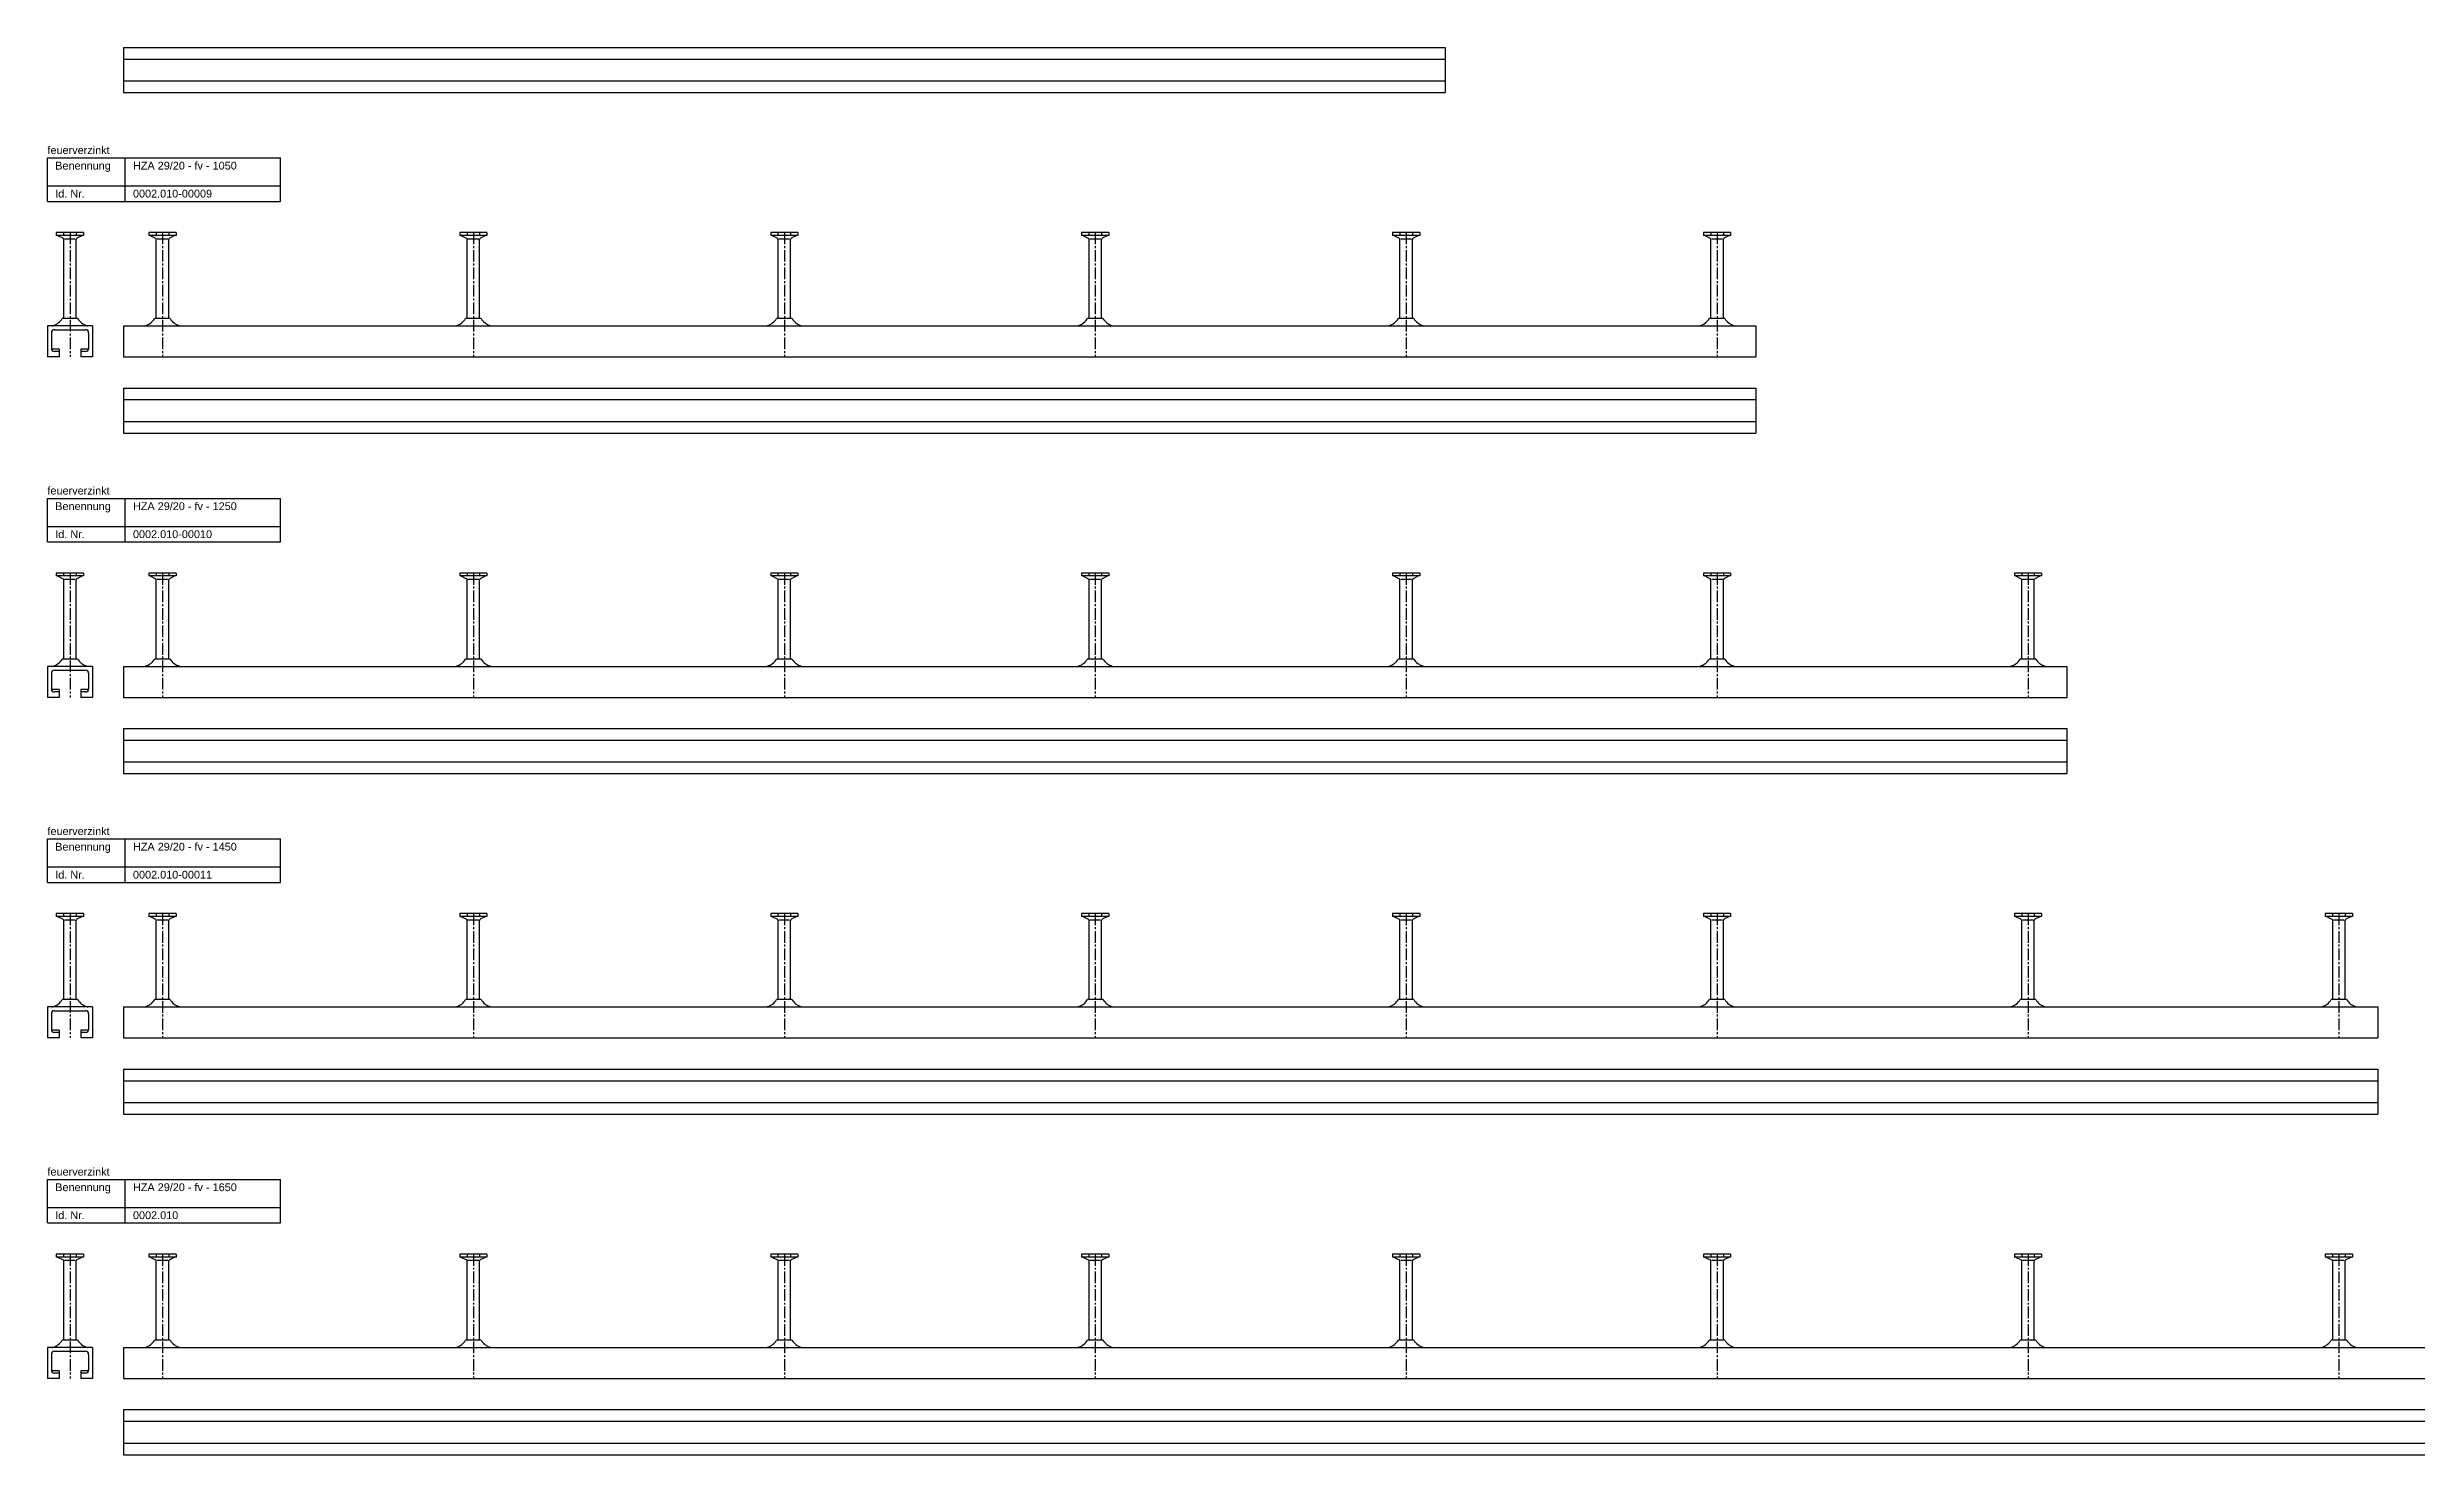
# Model space of a CAD drawing. Header units: millimetres. Extents: x -218 to 5901, y -4888 to 2743.
# Drawn here: x -218 to 1306, y -70 to 835 of the extents above; entities that cross this region are included whole.
import ezdxf

# ---------------------------------------------------------------- set-up
doc = ezdxf.new("R2010")
doc.units = ezdxf.units.MM
doc.header["$LTSCALE"] = 10
doc.linetypes.add('MITTE2', pattern=[1.125, 0.75, -0.125, 0.125, -0.125])
doc.layers.add('HALFEN', color=2, linetype='CONTINUOUS')
doc.styles.add('ARIAL50', font='arial.ttf', dxfattribs={"height": 5})

msp = doc.modelspace()

# ---------------------------------------------------------------- linework, layer by layer
at = {"layer": 'HALFEN'}
for p, q in [((-168.7, 835.2), (681.3, 835.2)), ((-168.7, 835.2), (-168.7, 806.2)), ((-168.7, 827.7), (681.3, 827.7)), ((681.3, 835.2), (681.3, 806.2)), ((-168.7, 813.7), (681.3, 813.7)), ((-168.7, 806.2), (681.3, 806.2)), ((-217.7, 764.2), (-67.7, 764.2)), ((-217.7, 736.2), (-217.7, 764.2)), ((-167.7, 736.2), (-167.7, 764.2)), ((-67.7, 736.2), (-67.7, 764.2)), ((-217.7, 746.2), (-67.7, 746.2)), ((-217.7, 736.2), (-67.7, 736.2)), ((-194.5, 716.2), (-212, 716.2)), ((-212, 716.2), (-212, 714.3)), ((-194.5, 714.3), (-212, 714.3)), ((-211.2, 714.3), (-207.7, 712.5)), ((-207.3, 716.2), (-207.3, 714.6)), ((-207.2, 660.9), (-207.2, 711.8)), ((-206.7, 712.2), (-199.8, 712.2)), ((-199.2, 716.2), (-199.2, 714.6)), ((-199.2, 660.9), (-199.2, 711.8)), ((-195.2, 714.3), (-198.8, 712.5)), ((-194.5, 716.2), (-194.5, 714.3)), ((-135, 716.2), (-152.5, 716.2)), ((-152.5, 716.2), (-152.5, 714.3)), ((-135, 714.3), (-152.5, 714.3)), ((-151.7, 714.3), (-148.2, 712.5)), ((-147.8, 716.2), (-147.8, 714.6)), ((-147.7, 660.9), (-147.7, 711.8)), ((-147.2, 712.2), (-140.3, 712.2)), ((-139.7, 716.2), (-139.7, 714.6)), ((-139.7, 660.9), (-139.7, 711.8)), ((-135.7, 714.3), (-139.3, 712.5)), ((-135, 716.2), (-135, 714.3)), ((65, 716.2), (47.5, 716.2)), ((47.5, 716.2), (47.5, 714.3)), ((65, 714.3), (47.5, 714.3)), ((48.3, 714.3), (51.8, 712.5)), ((52.2, 716.2), (52.2, 714.6)), ((52.3, 660.9), (52.3, 711.8)), ((52.8, 712.2), (59.7, 712.2)), ((60.3, 716.2), (60.3, 714.6)), ((60.3, 660.9), (60.3, 711.8)), ((64.3, 714.3), (60.7, 712.5)), ((65, 716.2), (65, 714.3)), ((265, 716.2), (247.5, 716.2)), ((247.5, 716.2), (247.5, 714.3)), ((265, 714.3), (247.5, 714.3)), ((248.3, 714.3), (251.8, 712.5)), ((252.2, 716.2), (252.2, 714.6)), ((252.3, 660.9), (252.3, 711.8)), ((252.8, 712.2), (259.7, 712.2)), ((260.3, 716.2), (260.3, 714.6)), ((260.3, 660.9), (260.3, 711.8)), ((264.3, 714.3), (260.7, 712.5)), ((265, 716.2), (265, 714.3)), ((465, 716.2), (447.5, 716.2)), ((447.5, 716.2), (447.5, 714.3)), ((465, 714.3), (447.5, 714.3)), ((448.3, 714.3), (451.8, 712.5)), ((452.2, 716.2), (452.2, 714.6)), ((452.3, 660.9), (452.3, 711.8)), ((452.8, 712.2), (459.7, 712.2)), ((460.3, 716.2), (460.3, 714.6)), ((460.3, 660.9), (460.3, 711.8)), ((464.3, 714.3), (460.7, 712.5)), ((465, 716.2), (465, 714.3)), ((665, 716.2), (647.5, 716.2)), ((647.5, 716.2), (647.5, 714.3)), ((665, 714.3), (647.5, 714.3)), ((648.3, 714.3), (651.8, 712.5)), ((652.2, 716.2), (652.2, 714.6)), ((652.3, 660.9), (652.3, 711.8)), ((652.8, 712.2), (659.7, 712.2)), ((660.3, 716.2), (660.3, 714.6)), ((660.3, 660.9), (660.3, 711.8)), ((664.3, 714.3), (660.7, 712.5)), ((665, 716.2), (665, 714.3)), ((865, 716.2), (847.5, 716.2)), ((847.5, 716.2), (847.5, 714.3)), ((865, 714.3), (847.5, 714.3)), ((848.3, 714.3), (851.8, 712.5)), ((852.2, 716.2), (852.2, 714.6)), ((852.3, 660.9), (852.3, 711.8)), ((852.8, 712.2), (859.7, 712.2)), ((860.3, 716.2), (860.3, 714.6)), ((860.3, 660.9), (860.3, 711.8)), ((864.3, 714.3), (860.7, 712.5)), ((865, 716.2), (865, 714.3)), ((-188.7, 656.2), (-217.7, 656.2)), ((-217.7, 656.2), (-217.7, 636.2)), ((-198.3, 660.9), (-208.2, 660.9)), ((-188.7, 656.2), (-188.7, 636.2)), ((-168.7, 656.2), (881.3, 656.2)), ((-168.7, 656.2), (-168.7, 636.2)), ((-138.8, 660.9), (-148.7, 660.9)), ((61.2, 660.9), (51.3, 660.9)), ((261.2, 660.9), (251.3, 660.9)), ((461.2, 660.9), (451.3, 660.9)), ((661.2, 660.9), (651.3, 660.9)), ((861.2, 660.9), (851.3, 660.9)), ((881.3, 656.2), (881.3, 636.2)), ((-215.2, 651.7), (-215.2, 641.7)), ((-210.2, 641.2), (-215.2, 641.2)), ((-213.2, 653.7), (-193.2, 653.7)), ((-210.2, 641.2), (-210.2, 636.2)), ((-196.2, 641.2), (-196.2, 636.2)), ((-191.3, 641.2), (-196.2, 641.2)), ((-191.2, 651.7), (-191.2, 641.7)), ((-210.2, 636.2), (-217.7, 636.2)), ((-210.2, 639.7), (-213.2, 639.7)), ((-193.2, 639.7), (-196.2, 639.7)), ((-188.7, 636.2), (-196.2, 636.2)), ((-168.7, 636.2), (881.3, 636.2)), ((-168.7, 616.2), (881.3, 616.2)), ((-168.7, 616.2), (-168.7, 587.2)), ((881.3, 616.2), (881.3, 587.2)), ((-168.7, 608.7), (881.3, 608.7)), ((-168.7, 594.7), (881.3, 594.7)), ((-168.7, 587.2), (881.3, 587.2)), ((-217.7, 545.2), (-67.7, 545.2)), ((-217.7, 517.2), (-217.7, 545.2)), ((-167.7, 517.2), (-167.7, 545.2)), ((-67.7, 517.2), (-67.7, 545.2)), ((-217.7, 527.2), (-67.7, 527.2)), ((-217.7, 517.2), (-67.7, 517.2)), ((-194.5, 497.2), (-212, 497.2)), ((-212, 497.2), (-212, 495.3)), ((-194.5, 495.3), (-212, 495.3)), ((-211.2, 495.3), (-207.7, 493.5)), ((-207.3, 497.2), (-207.3, 495.6)), ((-207.2, 441.9), (-207.2, 492.8)), ((-206.7, 493.2), (-199.8, 493.2)), ((-199.2, 497.2), (-199.2, 495.6)), ((-199.2, 441.9), (-199.2, 492.8)), ((-195.2, 495.3), (-198.8, 493.5)), ((-194.5, 497.2), (-194.5, 495.3)), ((-135, 497.2), (-152.5, 497.2)), ((-152.5, 497.2), (-152.5, 495.3)), ((-135, 495.3), (-152.5, 495.3)), ((-151.7, 495.3), (-148.2, 493.5)), ((-147.8, 497.2), (-147.8, 495.6)), ((-147.7, 441.9), (-147.7, 492.8)), ((-147.2, 493.2), (-140.3, 493.2)), ((-139.7, 497.2), (-139.7, 495.6)), ((-139.7, 441.9), (-139.7, 492.8)), ((-135.7, 495.3), (-139.3, 493.5)), ((-135, 497.2), (-135, 495.3)), ((65, 497.2), (47.5, 497.2)), ((47.5, 497.2), (47.5, 495.3)), ((65, 495.3), (47.5, 495.3)), ((48.3, 495.3), (51.8, 493.5)), ((52.2, 497.2), (52.2, 495.6)), ((52.3, 441.9), (52.3, 492.8)), ((52.8, 493.2), (59.7, 493.2)), ((60.3, 497.2), (60.3, 495.6)), ((60.3, 441.9), (60.3, 492.8)), ((64.3, 495.3), (60.7, 493.5)), ((65, 497.2), (65, 495.3)), ((265, 497.2), (247.5, 497.2)), ((247.5, 497.2), (247.5, 495.3)), ((265, 495.3), (247.5, 495.3)), ((248.3, 495.3), (251.8, 493.5)), ((252.2, 497.2), (252.2, 495.6)), ((252.3, 441.9), (252.3, 492.8)), ((252.8, 493.2), (259.7, 493.2)), ((260.3, 497.2), (260.3, 495.6)), ((260.3, 441.9), (260.3, 492.8)), ((264.3, 495.3), (260.7, 493.5)), ((265, 497.2), (265, 495.3)), ((465, 497.2), (447.5, 497.2)), ((447.5, 497.2), (447.5, 495.3)), ((465, 495.3), (447.5, 495.3)), ((448.3, 495.3), (451.8, 493.5)), ((452.2, 497.2), (452.2, 495.6)), ((452.3, 441.9), (452.3, 492.8)), ((452.8, 493.2), (459.7, 493.2)), ((460.3, 497.2), (460.3, 495.6)), ((460.3, 441.9), (460.3, 492.8)), ((464.3, 495.3), (460.7, 493.5)), ((465, 497.2), (465, 495.3)), ((665, 497.2), (647.5, 497.2)), ((647.5, 497.2), (647.5, 495.3)), ((665, 495.3), (647.5, 495.3)), ((648.3, 495.3), (651.8, 493.5)), ((652.2, 497.2), (652.2, 495.6)), ((652.3, 441.9), (652.3, 492.8)), ((652.8, 493.2), (659.7, 493.2)), ((660.3, 497.2), (660.3, 495.6)), ((660.3, 441.9), (660.3, 492.8)), ((664.3, 495.3), (660.7, 493.5)), ((665, 497.2), (665, 495.3)), ((865, 497.2), (847.5, 497.2)), ((847.5, 497.2), (847.5, 495.3)), ((865, 495.3), (847.5, 495.3)), ((848.3, 495.3), (851.8, 493.5)), ((852.2, 497.2), (852.2, 495.6)), ((852.3, 441.9), (852.3, 492.8)), ((852.8, 493.2), (859.7, 493.2)), ((860.3, 497.2), (860.3, 495.6)), ((860.3, 441.9), (860.3, 492.8)), ((864.3, 495.3), (860.7, 493.5)), ((865, 497.2), (865, 495.3)), ((1065, 497.2), (1047.5, 497.2)), ((1047.5, 497.2), (1047.5, 495.3)), ((1065, 495.3), (1047.5, 495.3)), ((1048.3, 495.3), (1051.8, 493.5)), ((1052.2, 497.2), (1052.2, 495.6)), ((1052.3, 441.9), (1052.3, 492.8)), ((1052.8, 493.2), (1059.7, 493.2)), ((1060.3, 497.2), (1060.3, 495.6)), ((1060.3, 441.9), (1060.3, 492.8)), ((1064.3, 495.3), (1060.7, 493.5)), ((1065, 497.2), (1065, 495.3)), ((-188.7, 437.2), (-217.7, 437.2)), ((-217.7, 437.2), (-217.7, 417.2)), ((-215.2, 432.7), (-215.2, 422.7)), ((-213.2, 434.7), (-193.2, 434.7)), ((-198.3, 441.9), (-208.2, 441.9)), ((-191.2, 432.7), (-191.2, 422.7)), ((-188.7, 437.2), (-188.7, 417.2)), ((-168.7, 437.2), (1081.3, 437.2)), ((-168.7, 437.2), (-168.7, 417.2)), ((-138.8, 441.9), (-148.7, 441.9)), ((61.2, 441.9), (51.3, 441.9)), ((261.2, 441.9), (251.3, 441.9)), ((461.2, 441.9), (451.3, 441.9)), ((661.2, 441.9), (651.3, 441.9)), ((861.2, 441.9), (851.3, 441.9)), ((1061.2, 441.9), (1051.3, 441.9)), ((1081.3, 437.2), (1081.3, 417.2)), ((-210.2, 417.2), (-217.7, 417.2)), ((-210.2, 422.2), (-215.2, 422.2)), ((-210.2, 420.7), (-213.2, 420.7)), ((-210.2, 422.2), (-210.2, 417.2)), ((-196.2, 422.2), (-196.2, 417.2)), ((-191.3, 422.2), (-196.2, 422.2)), ((-193.2, 420.7), (-196.2, 420.7)), ((-188.7, 417.2), (-196.2, 417.2)), ((-168.7, 417.2), (1081.3, 417.2)), ((-168.7, 397.2), (1081.3, 397.2)), ((-168.7, 397.2), (-168.7, 368.2)), ((1081.3, 397.2), (1081.3, 368.2)), ((-168.7, 389.7), (1081.3, 389.7)), ((-168.7, 375.7), (1081.3, 375.7)), ((-168.7, 368.2), (1081.3, 368.2)), ((-217.7, 326.2), (-67.7, 326.2)), ((-217.7, 298.2), (-217.7, 326.2)), ((-167.7, 298.2), (-167.7, 326.2)), ((-67.7, 298.2), (-67.7, 326.2)), ((-217.7, 308.2), (-67.7, 308.2)), ((-217.7, 298.2), (-67.7, 298.2)), ((-194.5, 278.2), (-212, 278.2)), ((-212, 278.2), (-212, 276.3)), ((-194.5, 276.3), (-212, 276.3)), ((-211.2, 276.3), (-207.7, 274.5)), ((-207.3, 278.2), (-207.3, 276.6)), ((-199.2, 278.2), (-199.2, 276.6)), ((-195.2, 276.3), (-198.8, 274.5)), ((-194.5, 278.2), (-194.5, 276.3)), ((-135, 278.2), (-152.5, 278.2)), ((-152.5, 278.2), (-152.5, 276.3)), ((-135, 276.3), (-152.5, 276.3)), ((-151.7, 276.3), (-148.2, 274.5)), ((-147.8, 278.2), (-147.8, 276.6)), ((-139.7, 278.2), (-139.7, 276.6)), ((-135.7, 276.3), (-139.3, 274.5)), ((-135, 278.2), (-135, 276.3)), ((65, 278.2), (47.5, 278.2)), ((47.5, 278.2), (47.5, 276.3)), ((65, 276.3), (47.5, 276.3)), ((48.3, 276.3), (51.8, 274.5)), ((52.2, 278.2), (52.2, 276.6)), ((60.3, 278.2), (60.3, 276.6)), ((64.3, 276.3), (60.7, 274.5)), ((65, 278.2), (65, 276.3)), ((265, 278.2), (247.5, 278.2)), ((247.5, 278.2), (247.5, 276.3)), ((265, 276.3), (247.5, 276.3)), ((248.3, 276.3), (251.8, 274.5)), ((252.2, 278.2), (252.2, 276.6)), ((260.3, 278.2), (260.3, 276.6)), ((264.3, 276.3), (260.7, 274.5)), ((265, 278.2), (265, 276.3)), ((465, 278.2), (447.5, 278.2)), ((447.5, 278.2), (447.5, 276.3)), ((465, 276.3), (447.5, 276.3)), ((448.3, 276.3), (451.8, 274.5)), ((452.2, 278.2), (452.2, 276.6)), ((460.3, 278.2), (460.3, 276.6)), ((464.3, 276.3), (460.7, 274.5)), ((465, 278.2), (465, 276.3)), ((665, 278.2), (647.5, 278.2)), ((647.5, 278.2), (647.5, 276.3)), ((665, 276.3), (647.5, 276.3)), ((648.3, 276.3), (651.8, 274.5)), ((652.2, 278.2), (652.2, 276.6)), ((660.3, 278.2), (660.3, 276.6)), ((664.3, 276.3), (660.7, 274.5)), ((665, 278.2), (665, 276.3)), ((865, 278.2), (847.5, 278.2)), ((847.5, 278.2), (847.5, 276.3)), ((865, 276.3), (847.5, 276.3)), ((848.3, 276.3), (851.8, 274.5)), ((852.2, 278.2), (852.2, 276.6)), ((860.3, 278.2), (860.3, 276.6)), ((864.3, 276.3), (860.7, 274.5)), ((865, 278.2), (865, 276.3)), ((1065, 278.2), (1047.5, 278.2)), ((1047.5, 278.2), (1047.5, 276.3)), ((1065, 276.3), (1047.5, 276.3)), ((1048.3, 276.3), (1051.8, 274.5)), ((1052.2, 278.2), (1052.2, 276.6)), ((1060.3, 278.2), (1060.3, 276.6)), ((1064.3, 276.3), (1060.7, 274.5)), ((1065, 278.2), (1065, 276.3)), ((1265, 278.2), (1247.5, 278.2)), ((1247.5, 278.2), (1247.5, 276.3)), ((1265, 276.3), (1247.5, 276.3)), ((1248.3, 276.3), (1251.8, 274.5)), ((1252.2, 278.2), (1252.2, 276.6)), ((1260.3, 278.2), (1260.3, 276.6)), ((1264.3, 276.3), (1260.7, 274.5)), ((1265, 278.2), (1265, 276.3)), ((-207.2, 222.9), (-207.2, 273.8)), ((-206.7, 274.2), (-199.8, 274.2)), ((-199.2, 222.9), (-199.2, 273.8)), ((-147.7, 222.9), (-147.7, 273.8)), ((-147.2, 274.2), (-140.3, 274.2)), ((-139.7, 222.9), (-139.7, 273.8)), ((52.3, 222.9), (52.3, 273.8)), ((52.8, 274.2), (59.7, 274.2)), ((60.3, 222.9), (60.3, 273.8)), ((252.3, 222.9), (252.3, 273.8)), ((252.8, 274.2), (259.7, 274.2)), ((260.3, 222.9), (260.3, 273.8)), ((452.3, 222.9), (452.3, 273.8)), ((452.8, 274.2), (459.7, 274.2)), ((460.3, 222.9), (460.3, 273.8)), ((652.3, 222.9), (652.3, 273.8)), ((652.8, 274.2), (659.7, 274.2)), ((660.3, 222.9), (660.3, 273.8)), ((852.3, 222.9), (852.3, 273.8)), ((852.8, 274.2), (859.7, 274.2)), ((860.3, 222.9), (860.3, 273.8)), ((1052.3, 222.9), (1052.3, 273.8)), ((1052.8, 274.2), (1059.7, 274.2)), ((1060.3, 222.9), (1060.3, 273.8)), ((1252.3, 222.9), (1252.3, 273.8)), ((1252.8, 274.2), (1259.7, 274.2)), ((1260.3, 222.9), (1260.3, 273.8)), ((-188.7, 218.2), (-217.7, 218.2)), ((-217.7, 218.2), (-217.7, 198.2)), ((-215.2, 213.7), (-215.2, 203.7)), ((-213.2, 215.7), (-193.2, 215.7)), ((-198.3, 222.9), (-208.2, 222.9)), ((-191.2, 213.7), (-191.2, 203.7)), ((-188.7, 218.2), (-188.7, 198.2)), ((-168.7, 218.2), (1281.3, 218.2)), ((-168.7, 218.2), (-168.7, 198.2)), ((-138.8, 222.9), (-148.7, 222.9)), ((61.2, 222.9), (51.3, 222.9)), ((261.2, 222.9), (251.3, 222.9)), ((461.2, 222.9), (451.3, 222.9)), ((661.2, 222.9), (651.3, 222.9)), ((861.2, 222.9), (851.3, 222.9)), ((1061.2, 222.9), (1051.3, 222.9)), ((1261.2, 222.9), (1251.3, 222.9)), ((1281.3, 218.2), (1281.3, 198.2)), ((-210.2, 198.2), (-217.7, 198.2)), ((-210.2, 203.2), (-215.2, 203.2)), ((-210.2, 201.7), (-213.2, 201.7)), ((-210.2, 203.2), (-210.2, 198.2)), ((-196.2, 203.2), (-196.2, 198.2)), ((-191.3, 203.2), (-196.2, 203.2)), ((-193.2, 201.7), (-196.2, 201.7)), ((-188.7, 198.2), (-196.2, 198.2)), ((-168.7, 198.2), (1281.3, 198.2)), ((-168.7, 178.2), (1281.3, 178.2)), ((-168.7, 178.2), (-168.7, 149.2)), ((-168.7, 170.7), (1281.3, 170.7)), ((1281.3, 178.2), (1281.3, 149.2)), ((-168.7, 156.7), (1281.3, 156.7)), ((-168.7, 149.2), (1281.3, 149.2)), ((-217.7, 107.2), (-67.7, 107.2)), ((-217.7, 79.2), (-217.7, 107.2)), ((-167.7, 79.2), (-167.7, 107.2)), ((-67.7, 79.2), (-67.7, 107.2)), ((-217.7, 89.2), (-67.7, 89.2)), ((-217.7, 79.2), (-67.7, 79.2)), ((-194.5, 59.2), (-212, 59.2)), ((-212, 59.2), (-212, 57.3)), ((-194.5, 57.3), (-212, 57.3)), ((-211.2, 57.3), (-207.7, 55.5)), ((-207.3, 59.2), (-207.3, 57.6)), ((-207.2, 3.9), (-207.2, 54.8)), ((-206.7, 55.2), (-199.8, 55.2)), ((-199.2, 59.2), (-199.2, 57.6)), ((-199.2, 3.9), (-199.2, 54.8)), ((-195.2, 57.3), (-198.8, 55.5)), ((-194.5, 59.2), (-194.5, 57.3)), ((-135, 59.2), (-152.5, 59.2)), ((-152.5, 59.2), (-152.5, 57.3)), ((-135, 57.3), (-152.5, 57.3)), ((-151.7, 57.3), (-148.2, 55.5)), ((-147.8, 59.2), (-147.8, 57.6)), ((-147.7, 3.9), (-147.7, 54.8)), ((-147.2, 55.2), (-140.3, 55.2)), ((-139.7, 59.2), (-139.7, 57.6)), ((-139.7, 3.9), (-139.7, 54.8)), ((-135.7, 57.3), (-139.3, 55.5)), ((-135, 59.2), (-135, 57.3)), ((65, 59.2), (47.5, 59.2)), ((47.5, 59.2), (47.5, 57.3)), ((65, 57.3), (47.5, 57.3)), ((48.3, 57.3), (51.8, 55.5)), ((52.2, 59.2), (52.2, 57.6)), ((52.3, 3.9), (52.3, 54.8)), ((52.8, 55.2), (59.7, 55.2)), ((60.3, 59.2), (60.3, 57.6)), ((60.3, 3.9), (60.3, 54.8)), ((64.3, 57.3), (60.7, 55.5)), ((65, 59.2), (65, 57.3)), ((265, 59.2), (247.5, 59.2)), ((247.5, 59.2), (247.5, 57.3)), ((265, 57.3), (247.5, 57.3)), ((248.3, 57.3), (251.8, 55.5)), ((252.2, 59.2), (252.2, 57.6)), ((252.3, 3.9), (252.3, 54.8)), ((252.8, 55.2), (259.7, 55.2)), ((260.3, 59.2), (260.3, 57.6)), ((260.3, 3.9), (260.3, 54.8)), ((264.3, 57.3), (260.7, 55.5)), ((265, 59.2), (265, 57.3)), ((465, 59.2), (447.5, 59.2)), ((447.5, 59.2), (447.5, 57.3)), ((465, 57.3), (447.5, 57.3)), ((448.3, 57.3), (451.8, 55.5)), ((452.2, 59.2), (452.2, 57.6)), ((452.3, 3.9), (452.3, 54.8)), ((452.8, 55.2), (459.7, 55.2)), ((460.3, 59.2), (460.3, 57.6)), ((460.3, 3.9), (460.3, 54.8)), ((464.3, 57.3), (460.7, 55.5)), ((465, 59.2), (465, 57.3)), ((665, 59.2), (647.5, 59.2)), ((647.5, 59.2), (647.5, 57.3)), ((665, 57.3), (647.5, 57.3)), ((648.3, 57.3), (651.8, 55.5)), ((652.2, 59.2), (652.2, 57.6)), ((652.3, 3.9), (652.3, 54.8)), ((652.8, 55.2), (659.7, 55.2)), ((660.3, 59.2), (660.3, 57.6)), ((660.3, 3.9), (660.3, 54.8)), ((664.3, 57.3), (660.7, 55.5)), ((665, 59.2), (665, 57.3)), ((865, 59.2), (847.5, 59.2)), ((847.5, 59.2), (847.5, 57.3)), ((865, 57.3), (847.5, 57.3)), ((848.3, 57.3), (851.8, 55.5)), ((852.2, 59.2), (852.2, 57.6)), ((852.3, 3.9), (852.3, 54.8)), ((852.8, 55.2), (859.7, 55.2)), ((860.3, 59.2), (860.3, 57.6)), ((860.3, 3.9), (860.3, 54.8)), ((864.3, 57.3), (860.7, 55.5)), ((865, 59.2), (865, 57.3)), ((1065, 59.2), (1047.5, 59.2)), ((1047.5, 59.2), (1047.5, 57.3)), ((1065, 57.3), (1047.5, 57.3)), ((1048.3, 57.3), (1051.8, 55.5)), ((1052.2, 59.2), (1052.2, 57.6)), ((1052.3, 3.9), (1052.3, 54.8)), ((1052.8, 55.2), (1059.7, 55.2)), ((1060.3, 59.2), (1060.3, 57.6)), ((1060.3, 3.9), (1060.3, 54.8)), ((1064.3, 57.3), (1060.7, 55.5)), ((1065, 59.2), (1065, 57.3)), ((1247.5, 59.2), (1247.5, 57.3)), ((1265, 59.2), (1247.5, 59.2)), ((1265, 57.3), (1247.5, 57.3)), ((1248.3, 57.3), (1251.8, 55.5)), ((1252.2, 59.2), (1252.2, 57.6)), ((1252.3, 3.9), (1252.3, 54.8)), ((1252.8, 55.2), (1259.7, 55.2)), ((1260.3, 59.2), (1260.3, 57.6)), ((1260.3, 3.9), (1260.3, 54.8)), ((1264.3, 57.3), (1260.7, 55.5)), ((1265, 59.2), (1265, 57.3)), ((-198.3, 3.9), (-208.2, 3.9)), ((-138.8, 3.9), (-148.7, 3.9)), ((61.2, 3.9), (51.3, 3.9)), ((261.2, 3.9), (251.3, 3.9)), ((461.2, 3.9), (451.3, 3.9)), ((661.2, 3.9), (651.3, 3.9)), ((861.2, 3.9), (851.3, 3.9)), ((1061.2, 3.9), (1051.3, 3.9)), ((1261.2, 3.9), (1251.3, 3.9)), ((-188.7, -0.8), (-217.7, -0.8)), ((-217.7, -0.8), (-217.7, -20.8)), ((-215.2, -5.3), (-215.2, -15.3)), ((-213.2, -3.3), (-193.2, -3.3)), ((-191.2, -5.3), (-191.2, -15.3)), ((-188.7, -0.8), (-188.7, -20.8)), ((-168.7, -0.8), (1481.3, -0.8)), ((-168.7, -0.8), (-168.7, -20.8)), ((-210.2, -20.8), (-217.7, -20.8)), ((-210.2, -15.8), (-215.2, -15.8)), ((-210.2, -17.3), (-213.2, -17.3)), ((-210.2, -15.8), (-210.2, -20.8)), ((-196.2, -15.8), (-196.2, -20.8)), ((-191.3, -15.8), (-196.2, -15.8)), ((-193.2, -17.3), (-196.2, -17.3)), ((-188.7, -20.8), (-196.2, -20.8)), ((-168.7, -20.8), (1481.3, -20.8)), ((-168.7, -40.8), (1481.3, -40.8)), ((-168.7, -40.8), (-168.7, -69.8)), ((-168.7, -48.3), (1481.3, -48.3)), ((-168.7, -62.3), (1481.3, -62.3)), ((-168.7, -69.8), (1481.3, -69.8))]:
    msp.add_line(p, q, dxfattribs=at)
at = {"layer": 'HALFEN', "color": 1, "linetype": 'MITTE2'}
for p, q in [((-203.2, 716.2), (-203.2, 636.2)), ((-143.7, 716.2), (-143.7, 636.2)), ((56.3, 716.2), (56.3, 636.2)), ((256.3, 716.2), (256.3, 636.2)), ((456.3, 716.2), (456.3, 636.2)), ((656.2, 716.2), (656.2, 636.2)), ((856.3, 716.2), (856.3, 636.2)), ((-203.2, 497.2), (-203.2, 417.2)), ((-143.7, 497.2), (-143.7, 417.2)), ((56.3, 497.2), (56.3, 417.2)), ((256.3, 497.2), (256.3, 417.2)), ((456.3, 497.2), (456.3, 417.2)), ((656.2, 497.2), (656.2, 417.2)), ((856.3, 497.2), (856.3, 417.2)), ((1056.3, 497.2), (1056.3, 417.2)), ((-203.2, 278.2), (-203.2, 198.2)), ((-143.7, 278.2), (-143.7, 198.2)), ((56.3, 278.2), (56.3, 198.2)), ((256.3, 278.2), (256.3, 198.2)), ((456.3, 278.2), (456.3, 198.2)), ((656.2, 278.2), (656.2, 198.2)), ((856.3, 278.2), (856.3, 198.2)), ((1056.3, 278.2), (1056.3, 198.2)), ((1256.3, 278.2), (1256.3, 198.2)), ((-203.2, 59.2), (-203.2, -20.8)), ((-143.7, 59.2), (-143.7, -20.8)), ((56.3, 59.2), (56.3, -20.8)), ((256.3, 59.2), (256.3, -20.8)), ((456.3, 59.2), (456.3, -20.8)), ((656.2, 59.2), (656.2, -20.8)), ((856.3, 59.2), (856.3, -20.8)), ((1056.3, 59.2), (1056.3, -20.8)), ((1256.3, 59.2), (1256.3, -20.8))]:
    msp.add_line(p, q, dxfattribs=at)
at = {"layer": 'HALFEN'}
for centre, radius, start, end in [((-208, 711.8), 0.8, 0, 62.3005), ((-198.4, 711.8), 0.8, 117.6995, 180), ((-148.5, 711.8), 0.8, 0, 62.3005), ((-138.9, 711.8), 0.8, 117.6995, 180), ((51.5, 711.8), 0.8, 0, 62.3005), ((61.1, 711.8), 0.8, 117.6995, 180), ((251.5, 711.8), 0.8, 0, 62.3005), ((261.1, 711.8), 0.8, 117.6995, 180), ((451.5, 711.8), 0.8, 0, 62.3005), ((461.1, 711.8), 0.8, 117.6995, 180), ((651.5, 711.8), 0.8, 0, 62.3005), ((661.1, 711.8), 0.8, 117.6995, 180), ((851.5, 711.8), 0.8, 0, 62.3005), ((861.1, 711.8), 0.8, 117.6995, 180), ((-214.8, 658.2), 2, 270, 285.1143), ((-216.8, 666), 10, 285.1143, 329.2679), ((-189.7, 666), 10, 210.7321, 254.8857), ((-191.7, 658.2), 2, 254.8857, 270), ((-157.3, 666), 10, 285.1143, 329.2679), ((-130.2, 666), 10, 210.7321, 254.8857), ((42.7, 666), 10, 285.1143, 329.2679), ((69.8, 666), 10, 210.7321, 254.8857), ((242.7, 666), 10, 285.1143, 329.2679), ((269.8, 666), 10, 210.7321, 254.8857), ((442.7, 666), 10, 285.1143, 329.2679), ((469.8, 666), 10, 210.7321, 254.8857), ((642.7, 666), 10, 285.1143, 329.2679), ((669.8, 666), 10, 210.7321, 254.8857), ((842.7, 666), 10, 285.1143, 329.2679), ((869.8, 666), 10, 210.7321, 254.8857), ((-213.2, 651.7), 2, 90, 180), ((-213.2, 641.7), 2, 180, 270), ((-193.2, 651.7), 2, 0, 90), ((-193.2, 641.7), 2, 270, 0), ((-208, 492.8), 0.8, 0, 62.3005), ((-198.4, 492.8), 0.8, 117.6995, 180), ((-148.5, 492.8), 0.8, 0, 62.3005), ((-138.9, 492.8), 0.8, 117.6995, 180), ((51.5, 492.8), 0.8, 0, 62.3005), ((61.1, 492.8), 0.8, 117.6995, 180), ((251.5, 492.8), 0.8, 0, 62.3005), ((261.1, 492.8), 0.8, 117.6995, 180), ((451.5, 492.8), 0.8, 0, 62.3005), ((461.1, 492.8), 0.8, 117.6995, 180), ((651.5, 492.8), 0.8, 0, 62.3005), ((661.1, 492.8), 0.8, 117.6995, 180), ((851.5, 492.8), 0.8, 0, 62.3005), ((861.1, 492.8), 0.8, 117.6995, 180), ((1051.5, 492.8), 0.8, 0, 62.3005), ((1061.1, 492.8), 0.8, 117.6995, 180), ((-213.2, 432.7), 2, 90, 180), ((-214.8, 439.2), 2, 270, 285.1143), ((-216.8, 447), 10, 285.1143, 329.2679), ((-189.7, 447), 10, 210.7321, 254.8857), ((-193.2, 432.7), 2, 0, 90), ((-191.7, 439.2), 2, 254.8857, 270), ((-157.3, 447), 10, 285.1143, 329.2679), ((-130.2, 447), 10, 210.7321, 254.8857), ((42.7, 447), 10, 285.1143, 329.2679), ((69.8, 447), 10, 210.7321, 254.8857), ((242.7, 447), 10, 285.1143, 329.2679), ((269.8, 447), 10, 210.7321, 254.8857), ((442.7, 447), 10, 285.1143, 329.2679), ((469.8, 447), 10, 210.7321, 254.8857), ((642.7, 447), 10, 285.1143, 329.2679), ((669.8, 447), 10, 210.7321, 254.8857), ((842.7, 447), 10, 285.1143, 329.2679), ((869.8, 447), 10, 210.7321, 254.8857), ((1042.7, 447), 10, 285.1143, 329.2679), ((1069.8, 447), 10, 210.7321, 254.8857), ((-213.2, 422.7), 2, 180, 270), ((-193.2, 422.7), 2, 270, 0), ((-208, 273.8), 0.8, 0, 62.3005), ((-198.4, 273.8), 0.8, 117.6995, 180), ((-148.5, 273.8), 0.8, 0, 62.3005), ((-138.9, 273.8), 0.8, 117.6995, 180), ((51.5, 273.8), 0.8, 0, 62.3005), ((61.1, 273.8), 0.8, 117.6995, 180), ((251.5, 273.8), 0.8, 0, 62.3005), ((261.1, 273.8), 0.8, 117.6995, 180), ((451.5, 273.8), 0.8, 0, 62.3005), ((461.1, 273.8), 0.8, 117.6995, 180), ((651.5, 273.8), 0.8, 0, 62.3005), ((661.1, 273.8), 0.8, 117.6995, 180), ((851.5, 273.8), 0.8, 0, 62.3005), ((861.1, 273.8), 0.8, 117.6995, 180), ((1051.5, 273.8), 0.8, 0, 62.3005), ((1061.1, 273.8), 0.8, 117.6995, 180), ((1251.5, 273.8), 0.8, 0, 62.3005), ((1261.1, 273.8), 0.8, 117.6995, 180), ((-213.2, 213.7), 2, 90, 180), ((-214.8, 220.2), 2, 270, 285.1143), ((-216.8, 228), 10, 285.1143, 329.2679), ((-189.7, 228), 10, 210.7321, 254.8857), ((-193.2, 213.7), 2, 0, 90), ((-191.7, 220.2), 2, 254.8857, 270), ((-157.3, 228), 10, 285.1143, 329.2679), ((-130.2, 228), 10, 210.7321, 254.8857), ((42.7, 228), 10, 285.1143, 329.2679), ((69.8, 228), 10, 210.7321, 254.8857), ((242.7, 228), 10, 285.1143, 329.2679), ((269.8, 228), 10, 210.7321, 254.8857), ((442.7, 228), 10, 285.1143, 329.2679), ((469.8, 228), 10, 210.7321, 254.8857), ((642.7, 228), 10, 285.1143, 329.2679), ((669.8, 228), 10, 210.7321, 254.8857), ((842.7, 228), 10, 285.1143, 329.2679), ((869.8, 228), 10, 210.7321, 254.8857), ((1042.7, 228), 10, 285.1143, 329.2679), ((1069.8, 228), 10, 210.7321, 254.8857), ((1242.7, 228), 10, 285.1143, 329.2679), ((1269.8, 228), 10, 210.7321, 254.8857), ((-213.2, 203.7), 2, 180, 270), ((-193.2, 203.7), 2, 270, 0), ((-208, 54.8), 0.8, 0, 62.3005), ((-198.4, 54.8), 0.8, 117.6995, 180), ((-148.5, 54.8), 0.8, 0, 62.3005), ((-138.9, 54.8), 0.8, 117.6995, 180), ((51.5, 54.8), 0.8, 0, 62.3005), ((61.1, 54.8), 0.8, 117.6995, 180), ((251.5, 54.8), 0.8, 0, 62.3005), ((261.1, 54.8), 0.8, 117.6995, 180), ((451.5, 54.8), 0.8, 0, 62.3005), ((461.1, 54.8), 0.8, 117.6995, 180), ((651.5, 54.8), 0.8, 0, 62.3005), ((661.1, 54.8), 0.8, 117.6995, 180), ((851.5, 54.8), 0.8, 0, 62.3005), ((861.1, 54.8), 0.8, 117.6995, 180), ((1051.5, 54.8), 0.8, 0, 62.3005), ((1061.1, 54.8), 0.8, 117.6995, 180), ((1251.5, 54.8), 0.8, 0, 62.3005), ((1261.1, 54.8), 0.8, 117.6995, 180), ((-216.8, 9), 10, 285.1143, 329.2679), ((-189.7, 9), 10, 210.7321, 254.8857), ((-157.3, 9), 10, 285.1143, 329.2679), ((-130.2, 9), 10, 210.7321, 254.8857), ((42.7, 9), 10, 285.1143, 329.2679), ((69.8, 9), 10, 210.7321, 254.8857), ((242.7, 9), 10, 285.1143, 329.2679), ((269.8, 9), 10, 210.7321, 254.8857), ((442.7, 9), 10, 285.1143, 329.2679), ((469.8, 9), 10, 210.7321, 254.8857), ((642.7, 9), 10, 285.1143, 329.2679), ((669.8, 9), 10, 210.7321, 254.8857), ((842.7, 9), 10, 285.1143, 329.2679), ((869.8, 9), 10, 210.7321, 254.8857), ((1042.7, 9), 10, 285.1143, 329.2679), ((1069.8, 9), 10, 210.7321, 254.8857), ((1242.7, 9), 10, 285.1143, 329.2679), ((1269.8, 9), 10, 210.7321, 254.8857), ((-213.2, -5.3), 2, 90, 180), ((-214.8, 1.2), 2, 270, 285.1143), ((-193.2, -5.3), 2, 0, 90), ((-191.7, 1.2), 2, 254.8857, 270), ((-213.2, -15.3), 2, 180, 270), ((-193.2, -15.3), 2, 270, 0)]:
    msp.add_arc(centre, radius, start, end, dxfattribs=at)

# ---------------------------------------------------------------- texts
at = {"layer": 'HALFEN', "style": 'ARIAL50'}
for s, p in [('feuerverzinkt', (-217.7, 766.7)), ('HZA 29/20 - fv - 1050', (-162.7, 756.7)), ('Benennung', (-212.7, 756.7)), ('Id. Nr.', (-212.7, 738.7)), ('0002.010-00009', (-162.7, 738.7)), ('feuerverzinkt', (-217.7, 547.7)), ('Benennung', (-212.7, 537.7)), ('HZA 29/20 - fv - 1250', (-162.7, 537.7)), ('Id. Nr.', (-212.7, 519.7)), ('0002.010-00010', (-162.7, 519.7)), ('feuerverzinkt', (-217.7, 328.7)), ('Benennung', (-212.7, 318.7)), ('HZA 29/20 - fv - 1450', (-162.7, 318.7)), ('Id. Nr.', (-212.7, 300.7)), ('0002.010-00011', (-162.7, 300.7)), ('feuerverzinkt', (-217.7, 109.7)), ('Benennung', (-212.7, 99.7)), ('HZA 29/20 - fv - 1650', (-162.7, 99.7)), ('Id. Nr.', (-212.7, 81.7)), ('0002.010', (-162.7, 81.7))]:
    msp.add_text(s, height=5, dxfattribs=at).set_placement(p)

doc.saveas('drawing.dxf')
